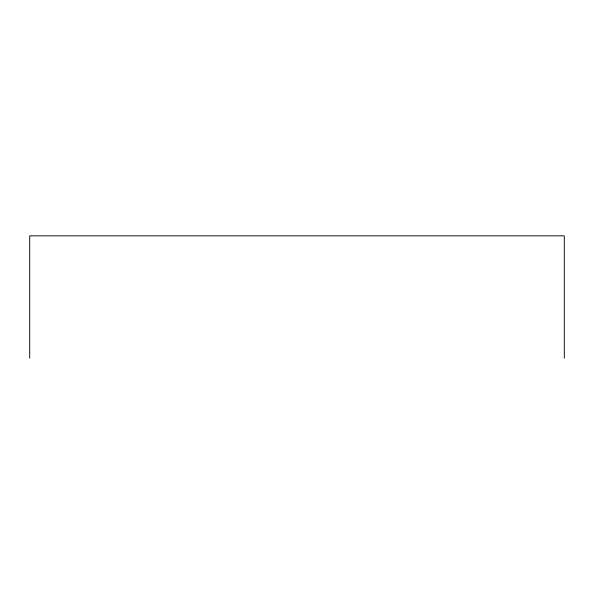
<?xml version="1.0" encoding="UTF-8"?>
<svg xmlns="http://www.w3.org/2000/svg" width="594" height="594" viewBox="0 0 594 594"><rect width="100%" height="100%" fill="white"/><g stroke="black" fill="none" stroke-linecap="round" stroke-linejoin="round"><path stroke-width="0.89" d="M564.3 358.16L564.3 235.84L29.7 235.84L29.7 358.16"/></g></svg>
